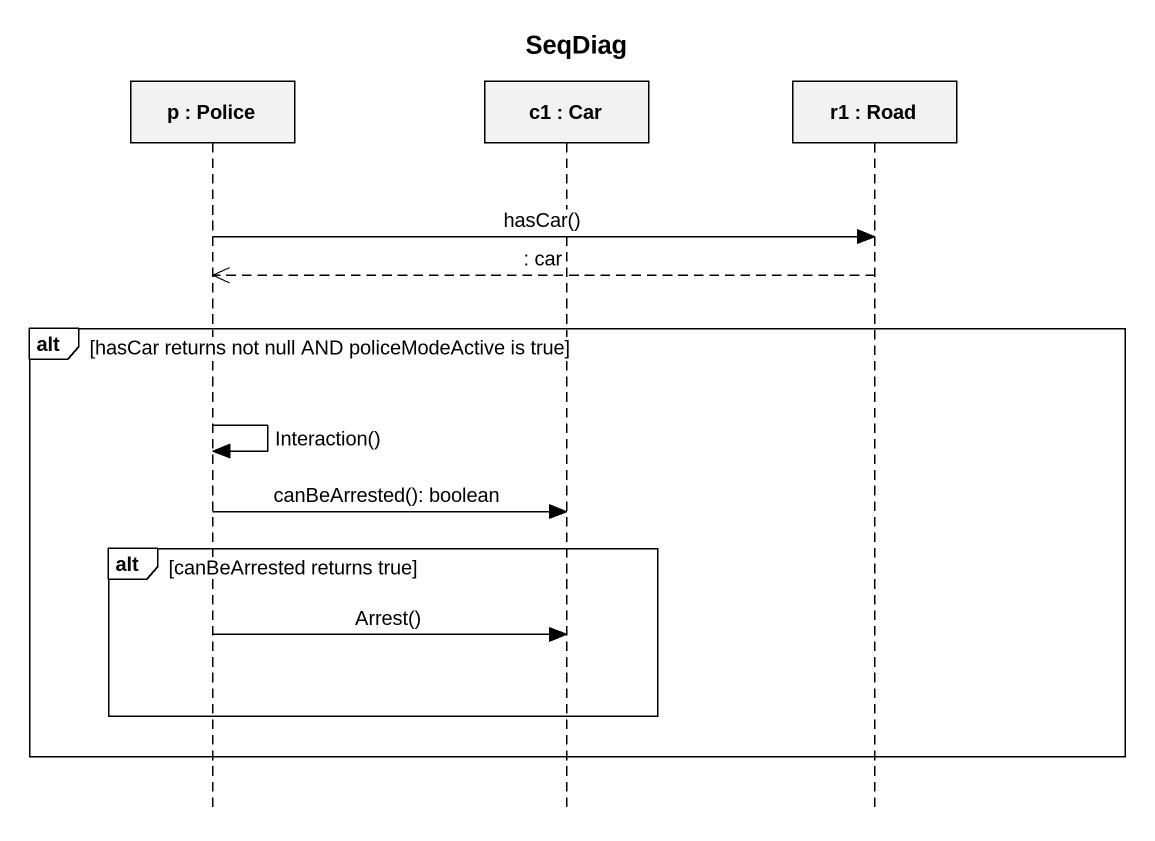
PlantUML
@startuml
title SeqDiag
hide footbox
participant "p : Police" as p_Police
participant "c1 : Car" as c1_Car
participant "r1 : Road" as r1_Road

p_Police -> r1_Road : hasCar()
r1_Road -->> p_Police : : car
alt hasCar returns not null AND policeModeActive is true
  p_Police -> p_Police : Interaction()
  p_Police -> c1_Car : canBeArrested(): boolean
  alt canBeArrested returns true
    p_Police -> c1_Car : Arrest()
  end
end
@enduml
